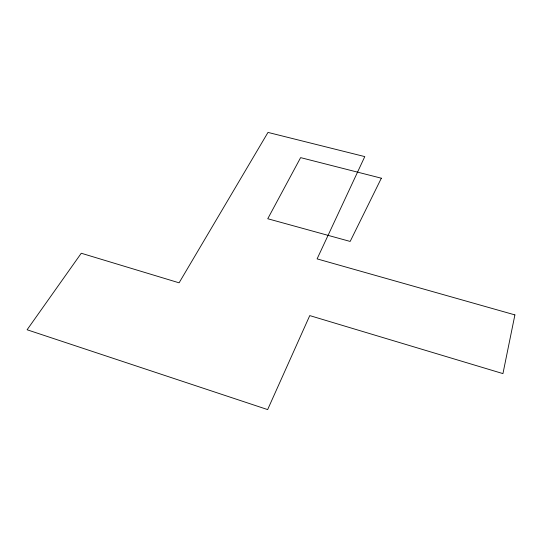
<?xml version="1.0" encoding="UTF-8"?>
<svg xmlns="http://www.w3.org/2000/svg" width="542" height="542" viewBox="0 0 542 542"><rect width="100%" height="100%" fill="white"/><g stroke="black" fill="none" stroke-linecap="round" stroke-linejoin="round"><path stroke-width="0.81" d="M514.9 314.895L502.942 373.607L309.76 315.593L267.646 409.589L27.1 329.766L81.266 253.243L179.097 282.816L267.992 132.411L364.786 156.604L317.097 258.886L514.9 314.895M381.344 178.203L350.166 241.441L267.755 218.744L300.62 157.627L381.344 178.203"/></g></svg>
